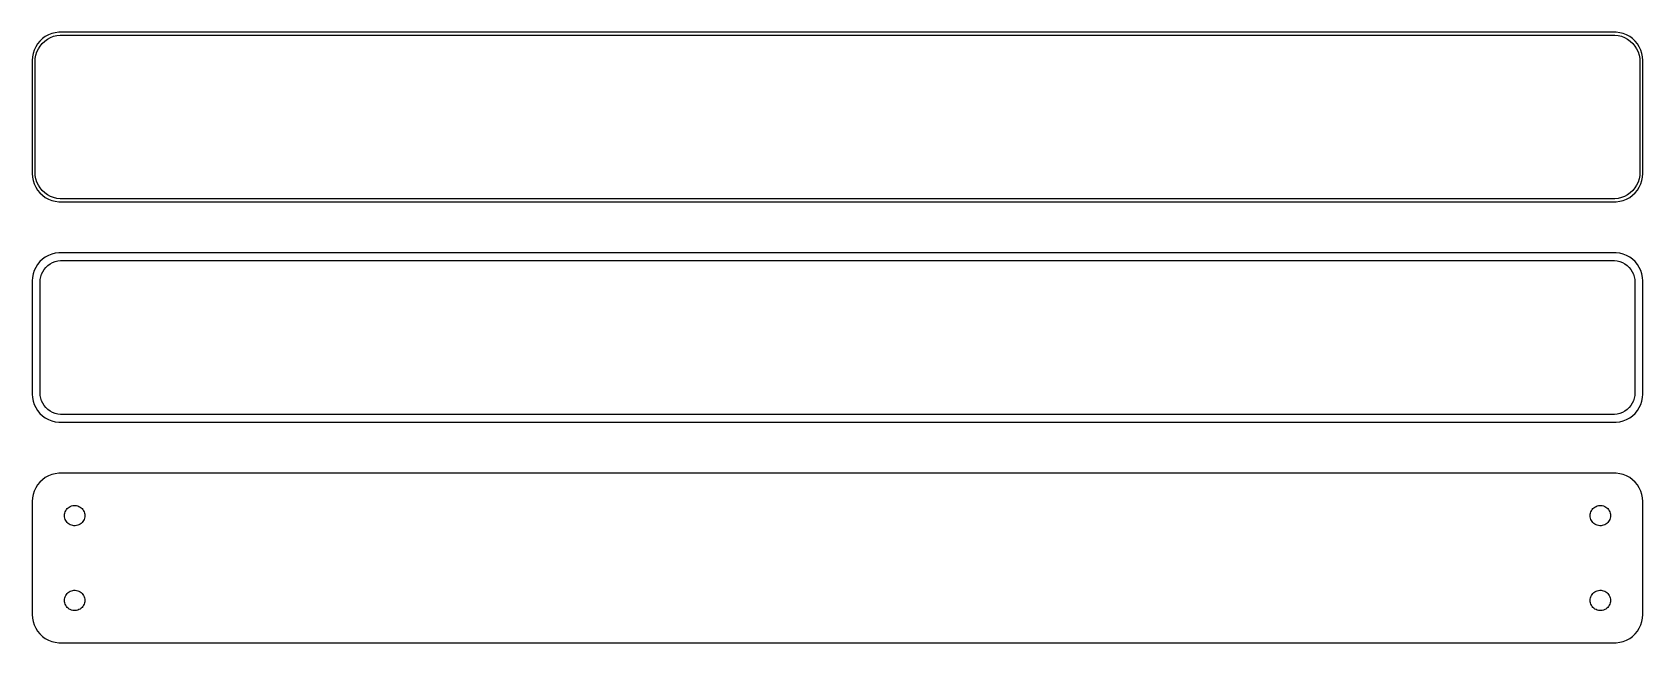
# Model space of a CAD drawing. Header units: metres. Extents: x -142 to 142, y 63 to 171.
import ezdxf

# ---------------------------------------------------------------- set-up
doc = ezdxf.new("R2010")
doc.units = ezdxf.units.M

msp = doc.modelspace()

# ---------------------------------------------------------------- linework, layer by layer
for p, q in [((-141.882, 168.409), (-142.149, 167.841)), ((-141.545, 168.939), (-141.882, 168.409)), ((-141.145, 169.423), (-141.545, 168.939)), ((-141.412, 168.038), (-141.093, 168.542)), ((-140.687, 169.853), (-141.145, 169.423)), ((-141.093, 168.542), (-140.713, 169.002)), ((-140.713, 169.002), (-140.278, 169.41)), ((-140.179, 170.222), (-140.687, 169.853)), ((-140.278, 169.41), (-139.795, 169.761)), ((-139.629, 170.524), (-140.179, 170.222)), ((-139.795, 169.761), (-139.272, 170.048)), ((-139.045, 170.755), (-139.629, 170.524)), ((-139.272, 170.048), (-138.718, 170.268)), ((-138.437, 170.911), (-139.045, 170.755)), ((-138.718, 170.268), (-138.14, 170.416)), ((-137.814, 170.99), (-138.437, 170.911)), ((-138.14, 170.416), (-137.548, 170.491)), ((137.814, 170.99), (-137.814, 170.99)), ((-137.548, 170.491), (137.548, 170.491)), ((137.548, 170.491), (138.14, 170.416)), ((138.437, 170.911), (137.814, 170.99)), ((138.14, 170.416), (138.718, 170.268)), ((139.045, 170.755), (138.437, 170.911)), ((138.718, 170.268), (139.272, 170.048)), ((139.629, 170.524), (139.045, 170.755)), ((139.272, 170.048), (139.795, 169.761)), ((140.179, 170.222), (139.629, 170.524)), ((139.795, 169.761), (140.278, 169.41)), ((140.687, 169.853), (140.179, 170.222)), ((140.278, 169.41), (140.713, 169.002)), ((141.145, 169.423), (140.687, 169.853)), ((140.713, 169.002), (141.093, 168.542)), ((141.093, 168.542), (141.412, 168.038)), ((141.545, 168.939), (141.145, 169.423)), ((141.882, 168.409), (141.545, 168.939)), ((142.149, 167.841), (141.882, 168.409)), ((-142.461, 166.627), (-142.5, 166)), ((-142.5, 166), (-142.5, 146)), ((-142.343, 167.243), (-142.461, 166.627)), ((-142.149, 167.841), (-142.343, 167.243)), ((-142, 165.75), (-141.963, 166.345)), ((-142, 146.25), (-142, 165.75)), ((-141.963, 166.345), (-141.851, 166.931)), ((-141.851, 166.931), (-141.666, 167.499)), ((-141.666, 167.499), (-141.412, 168.038)), ((141.412, 168.038), (141.666, 167.499)), ((141.666, 167.499), (141.851, 166.931)), ((141.851, 166.931), (141.963, 166.345)), ((141.963, 166.345), (142, 165.75)), ((142, 165.75), (142, 146.25)), ((142.343, 167.243), (142.149, 167.841)), ((142.461, 166.627), (142.343, 167.243)), ((142.5, 166), (142.461, 166.627)), ((142.5, 146), (142.5, 166)), ((-142.5, 146), (-142.461, 145.373)), ((-142.461, 145.373), (-142.343, 144.757)), ((-141.963, 145.655), (-142, 146.25)), ((-141.851, 145.069), (-141.963, 145.655)), ((141.963, 145.655), (141.851, 145.069)), ((142, 146.25), (141.963, 145.655)), ((142.343, 144.757), (142.461, 145.373)), ((142.461, 145.373), (142.5, 146)), ((-142.343, 144.757), (-142.149, 144.159)), ((-142.149, 144.159), (-141.882, 143.591)), ((-141.882, 143.591), (-141.545, 143.061)), ((-141.666, 144.501), (-141.851, 145.069)), ((-141.412, 143.962), (-141.666, 144.501)), ((-141.545, 143.061), (-141.145, 142.577)), ((-141.093, 143.458), (-141.412, 143.962)), ((-141.145, 142.577), (-140.687, 142.147)), ((-140.713, 142.998), (-141.093, 143.458)), ((-140.278, 142.59), (-140.713, 142.998)), ((-139.795, 142.239), (-140.278, 142.59)), ((140.278, 142.59), (139.795, 142.239)), ((140.713, 142.998), (140.278, 142.59)), ((140.687, 142.147), (141.145, 142.577)), ((141.093, 143.458), (140.713, 142.998)), ((141.412, 143.962), (141.093, 143.458)), ((141.145, 142.577), (141.545, 143.061)), ((141.666, 144.501), (141.412, 143.962)), ((141.545, 143.061), (141.882, 143.591)), ((141.851, 145.069), (141.666, 144.501)), ((141.882, 143.591), (142.149, 144.159)), ((142.149, 144.159), (142.343, 144.757)), ((-140.687, 142.147), (-140.179, 141.778)), ((-140.179, 141.778), (-139.629, 141.476)), ((-139.272, 141.952), (-139.795, 142.239)), ((-139.629, 141.476), (-139.045, 141.245)), ((-138.718, 141.732), (-139.272, 141.952)), ((-139.045, 141.245), (-138.437, 141.089)), ((-138.14, 141.584), (-138.718, 141.732)), ((-138.437, 141.089), (-137.814, 141.01)), ((-137.548, 141.509), (-138.14, 141.584)), ((-137.814, 141.01), (137.814, 141.01)), ((137.548, 141.509), (-137.548, 141.509)), ((138.14, 141.584), (137.548, 141.509)), ((137.814, 141.01), (138.437, 141.089)), ((138.718, 141.732), (138.14, 141.584)), ((138.437, 141.089), (139.045, 141.245)), ((139.272, 141.952), (138.718, 141.732)), ((139.045, 141.245), (139.629, 141.476)), ((139.795, 142.239), (139.272, 141.952)), ((139.629, 141.476), (140.179, 141.778)), ((140.179, 141.778), (140.687, 142.147)), ((-140.179, 131.222), (-140.687, 130.853)), ((-139.629, 131.524), (-140.179, 131.222)), ((-139.045, 131.755), (-139.629, 131.524)), ((-138.437, 131.911), (-139.045, 131.755)), ((-137.814, 131.99), (-138.437, 131.911)), ((137.814, 131.99), (-137.814, 131.99)), ((138.437, 131.911), (137.814, 131.99)), ((139.045, 131.755), (138.437, 131.911)), ((139.629, 131.524), (139.045, 131.755)), ((140.179, 131.222), (139.629, 131.524)), ((140.687, 130.853), (140.179, 131.222)), ((-142.149, 128.841), (-142.343, 128.243)), ((-141.882, 129.409), (-142.149, 128.841)), ((-141.545, 129.939), (-141.882, 129.409)), ((-141.145, 130.423), (-141.545, 129.939)), ((-140.687, 130.853), (-141.145, 130.423)), ((-140.848, 128.174), (-140.641, 128.614)), ((-140.641, 128.614), (-140.38, 129.024)), ((-140.38, 129.024), (-140.071, 129.399)), ((-140.071, 129.399), (-139.716, 129.731)), ((-139.716, 129.731), (-139.323, 130.017)), ((-139.323, 130.017), (-138.898, 130.251)), ((-138.898, 130.251), (-138.446, 130.43)), ((-138.446, 130.43), (-137.975, 130.551)), ((-137.975, 130.551), (-137.493, 130.612)), ((-137.493, 130.612), (137.493, 130.612)), ((137.493, 130.612), (137.975, 130.551)), ((137.975, 130.551), (138.446, 130.43)), ((138.446, 130.43), (138.898, 130.251)), ((138.898, 130.251), (139.323, 130.017)), ((139.323, 130.017), (139.716, 129.731)), ((139.716, 129.731), (140.071, 129.399)), ((140.071, 129.399), (140.38, 129.024)), ((140.38, 129.024), (140.641, 128.614)), ((140.641, 128.614), (140.848, 128.174)), ((141.145, 130.423), (140.687, 130.853)), ((141.545, 129.939), (141.145, 130.423)), ((141.882, 129.409), (141.545, 129.939)), ((142.149, 128.841), (141.882, 129.409)), ((142.343, 128.243), (142.149, 128.841)), ((-142.461, 127.627), (-142.5, 127)), ((-142.5, 127), (-142.5, 107)), ((-142.343, 128.243), (-142.461, 127.627)), ((-141.119, 126.75), (-141.089, 127.235)), ((-141.119, 107.25), (-141.119, 126.75)), ((-141.089, 127.235), (-140.998, 127.712)), ((-140.998, 127.712), (-140.848, 128.174)), ((140.848, 128.174), (140.998, 127.712)), ((140.998, 127.712), (141.089, 127.235)), ((141.089, 127.235), (141.119, 126.75)), ((141.119, 126.75), (141.119, 107.25)), ((142.461, 127.627), (142.343, 128.243)), ((142.5, 127), (142.461, 127.627)), ((142.5, 107), (142.5, 127)), ((-142.5, 107), (-142.461, 106.373)), ((-142.461, 106.373), (-142.343, 105.757)), ((-142.343, 105.757), (-142.149, 105.159)), ((-141.089, 106.765), (-141.119, 107.25)), ((-140.998, 106.288), (-141.089, 106.765)), ((-140.848, 105.826), (-140.998, 106.288)), ((-140.641, 105.386), (-140.848, 105.826)), ((140.848, 105.826), (140.641, 105.386)), ((140.998, 106.288), (140.848, 105.826)), ((141.089, 106.765), (140.998, 106.288)), ((141.119, 107.25), (141.089, 106.765)), ((142.149, 105.159), (142.343, 105.757)), ((142.343, 105.757), (142.461, 106.373)), ((142.461, 106.373), (142.5, 107)), ((-142.149, 105.159), (-141.882, 104.591)), ((-141.882, 104.591), (-141.545, 104.061)), ((-141.545, 104.061), (-141.145, 103.577)), ((-141.145, 103.577), (-140.687, 103.147)), ((-140.687, 103.147), (-140.179, 102.778)), ((-140.38, 104.976), (-140.641, 105.386)), ((-140.071, 104.601), (-140.38, 104.976)), ((-140.179, 102.778), (-139.629, 102.476)), ((-139.716, 104.269), (-140.071, 104.601)), ((-139.323, 103.983), (-139.716, 104.269)), ((-138.898, 103.749), (-139.323, 103.983)), ((-138.446, 103.57), (-138.898, 103.749)), ((-137.975, 103.449), (-138.446, 103.57)), ((-137.493, 103.388), (-137.975, 103.449)), ((137.493, 103.388), (-137.493, 103.388)), ((137.975, 103.449), (137.493, 103.388)), ((138.446, 103.57), (137.975, 103.449)), ((138.898, 103.749), (138.446, 103.57)), ((139.323, 103.983), (138.898, 103.749)), ((139.716, 104.269), (139.323, 103.983)), ((139.629, 102.476), (140.179, 102.778)), ((140.071, 104.601), (139.716, 104.269)), ((140.38, 104.976), (140.071, 104.601)), ((140.179, 102.778), (140.687, 103.147)), ((140.641, 105.386), (140.38, 104.976)), ((140.687, 103.147), (141.145, 103.577)), ((141.145, 103.577), (141.545, 104.061)), ((141.545, 104.061), (141.882, 104.591)), ((141.882, 104.591), (142.149, 105.159)), ((-139.629, 102.476), (-139.045, 102.245)), ((-139.045, 102.245), (-138.437, 102.089)), ((-138.437, 102.089), (-137.814, 102.01)), ((-137.814, 102.01), (137.814, 102.01)), ((137.814, 102.01), (138.437, 102.089)), ((138.437, 102.089), (139.045, 102.245)), ((139.045, 102.245), (139.629, 102.476)), ((-141.145, 91.4227), (-141.545, 90.9389)), ((-140.687, 91.8526), (-141.145, 91.4227)), ((-140.179, 92.2216), (-140.687, 91.8526)), ((-139.629, 92.5241), (-140.179, 92.2216)), ((-139.045, 92.7553), (-139.629, 92.5241)), ((-138.437, 92.9114), (-139.045, 92.7553)), ((-137.814, 92.9901), (-138.437, 92.9114)), ((137.814, 92.9901), (-137.814, 92.9901)), ((138.437, 92.9114), (137.814, 92.9901)), ((139.045, 92.7553), (138.437, 92.9114)), ((139.629, 92.5241), (139.045, 92.7553)), ((140.179, 92.2216), (139.629, 92.5241)), ((140.687, 91.8526), (140.179, 92.2216)), ((141.145, 91.4227), (140.687, 91.8526)), ((141.545, 90.9389), (141.145, 91.4227)), ((-142.461, 88.6267), (-142.5, 88)), ((-142.343, 89.2434), (-142.461, 88.6267)), ((-142.149, 89.8406), (-142.343, 89.2434)), ((-141.882, 90.4088), (-142.149, 89.8406)), ((-141.545, 90.9389), (-141.882, 90.4088)), ((141.882, 90.4088), (141.545, 90.9389)), ((142.149, 89.8406), (141.882, 90.4088)), ((142.343, 89.2434), (142.149, 89.8406)), ((142.461, 88.6267), (142.343, 89.2434)), ((142.5, 88), (142.461, 88.6267)), ((-142.5, 88), (-142.5, 68)), ((-136.8, 85.5), (-136.786, 85.7256)), ((-136.786, 85.2744), (-136.8, 85.5)), ((-136.786, 85.7256), (-136.743, 85.9476)), ((-136.743, 85.9476), (-136.674, 86.1626)), ((-136.674, 86.1626), (-136.577, 86.3671)), ((-136.577, 86.3671), (-136.456, 86.558)), ((-136.456, 86.558), (-136.312, 86.7322)), ((-136.312, 86.7322), (-136.147, 86.8869)), ((-136.147, 86.8869), (-135.964, 87.0198)), ((-135.964, 87.0198), (-135.766, 87.1287)), ((-135.766, 87.1287), (-135.556, 87.2119)), ((-135.556, 87.2119), (-135.337, 87.2681)), ((-135.337, 87.2681), (-135.113, 87.2964)), ((-135.113, 87.2964), (-134.887, 87.2964)), ((-134.887, 87.2964), (-134.663, 87.2681)), ((-134.663, 87.2681), (-134.444, 87.2119)), ((-134.444, 87.2119), (-134.234, 87.1287)), ((-134.234, 87.1287), (-134.036, 87.0198)), ((-134.036, 87.0198), (-133.853, 86.8869)), ((-133.853, 86.8869), (-133.688, 86.7322)), ((-133.688, 86.7322), (-133.544, 86.558)), ((-133.544, 86.558), (-133.423, 86.3671)), ((-133.423, 86.3671), (-133.326, 86.1626)), ((-133.326, 86.1626), (-133.257, 85.9476)), ((-133.257, 85.9476), (-133.214, 85.7256)), ((-133.214, 85.7256), (-133.2, 85.5)), ((-133.2, 85.5), (-133.214, 85.2744)), ((133.2, 85.5), (133.214, 85.7256)), ((133.214, 85.2744), (133.2, 85.5)), ((133.214, 85.7256), (133.257, 85.9476)), ((133.257, 85.9476), (133.326, 86.1626)), ((133.326, 86.1626), (133.423, 86.3671)), ((133.423, 86.3671), (133.544, 86.558)), ((133.544, 86.558), (133.688, 86.7322)), ((133.688, 86.7322), (133.853, 86.8869)), ((133.853, 86.8869), (134.036, 87.0198)), ((134.036, 87.0198), (134.234, 87.1287)), ((134.234, 87.1287), (134.444, 87.2119)), ((134.444, 87.2119), (134.663, 87.2681)), ((134.663, 87.2681), (134.887, 87.2964)), ((134.887, 87.2964), (135.113, 87.2964)), ((135.113, 87.2964), (135.337, 87.2681)), ((135.337, 87.2681), (135.556, 87.2119)), ((135.556, 87.2119), (135.766, 87.1287)), ((135.766, 87.1287), (135.964, 87.0198)), ((135.964, 87.0198), (136.147, 86.8869)), ((136.147, 86.8869), (136.312, 86.7322)), ((136.312, 86.7322), (136.456, 86.558)), ((136.456, 86.558), (136.577, 86.3671)), ((136.577, 86.3671), (136.674, 86.1626)), ((136.674, 86.1626), (136.743, 85.9476)), ((136.743, 85.9476), (136.786, 85.7256)), ((136.786, 85.7256), (136.8, 85.5)), ((136.8, 85.5), (136.786, 85.2744)), ((142.5, 68), (142.5, 88)), ((-136.743, 85.0524), (-136.786, 85.2744)), ((-136.674, 84.8374), (-136.743, 85.0524)), ((-136.577, 84.6328), (-136.674, 84.8374)), ((-136.456, 84.442), (-136.577, 84.6328)), ((-136.312, 84.2678), (-136.456, 84.442)), ((-136.147, 84.1131), (-136.312, 84.2678)), ((-135.964, 83.9802), (-136.147, 84.1131)), ((-135.766, 83.8713), (-135.964, 83.9802)), ((-135.556, 83.7881), (-135.766, 83.8713)), ((-135.337, 83.7319), (-135.556, 83.7881)), ((-135.113, 83.7036), (-135.337, 83.7319)), ((-134.887, 83.7036), (-135.113, 83.7036)), ((-134.663, 83.7319), (-134.887, 83.7036)), ((-134.444, 83.7881), (-134.663, 83.7319)), ((-134.234, 83.8713), (-134.444, 83.7881)), ((-134.036, 83.9802), (-134.234, 83.8713)), ((-133.853, 84.1131), (-134.036, 83.9802)), ((-133.688, 84.2678), (-133.853, 84.1131)), ((-133.544, 84.442), (-133.688, 84.2678)), ((-133.423, 84.6328), (-133.544, 84.442)), ((-133.326, 84.8374), (-133.423, 84.6328)), ((-133.257, 85.0524), (-133.326, 84.8374)), ((-133.214, 85.2744), (-133.257, 85.0524)), ((133.257, 85.0524), (133.214, 85.2744)), ((133.326, 84.8374), (133.257, 85.0524)), ((133.423, 84.6328), (133.326, 84.8374)), ((133.544, 84.442), (133.423, 84.6328)), ((133.688, 84.2678), (133.544, 84.442)), ((133.853, 84.1131), (133.688, 84.2678)), ((134.036, 83.9802), (133.853, 84.1131)), ((134.234, 83.8713), (134.036, 83.9802)), ((134.444, 83.7881), (134.234, 83.8713)), ((134.663, 83.7319), (134.444, 83.7881)), ((134.887, 83.7036), (134.663, 83.7319)), ((135.113, 83.7036), (134.887, 83.7036)), ((135.337, 83.7319), (135.113, 83.7036)), ((135.556, 83.7881), (135.337, 83.7319)), ((135.766, 83.8713), (135.556, 83.7881)), ((135.964, 83.9802), (135.766, 83.8713)), ((136.147, 84.1131), (135.964, 83.9802)), ((136.312, 84.2678), (136.147, 84.1131)), ((136.456, 84.442), (136.312, 84.2678)), ((136.577, 84.6328), (136.456, 84.442)), ((136.674, 84.8374), (136.577, 84.6328)), ((136.743, 85.0524), (136.674, 84.8374)), ((136.786, 85.2744), (136.743, 85.0524)), ((-136.674, 71.1626), (-136.577, 71.3672)), ((-136.577, 71.3672), (-136.456, 71.558)), ((-136.456, 71.558), (-136.312, 71.7322)), ((-136.312, 71.7322), (-136.147, 71.8869)), ((-136.147, 71.8869), (-135.964, 72.0198)), ((-135.964, 72.0198), (-135.766, 72.1287)), ((-135.766, 72.1287), (-135.556, 72.2119)), ((-135.556, 72.2119), (-135.337, 72.2681)), ((-135.337, 72.2681), (-135.113, 72.2964)), ((-135.113, 72.2964), (-134.887, 72.2964)), ((-134.887, 72.2964), (-134.663, 72.2681)), ((-134.663, 72.2681), (-134.444, 72.2119)), ((-134.444, 72.2119), (-134.234, 72.1287)), ((-134.234, 72.1287), (-134.036, 72.0198)), ((-134.036, 72.0198), (-133.853, 71.8869)), ((-133.853, 71.8869), (-133.688, 71.7322)), ((-133.688, 71.7322), (-133.544, 71.558)), ((-133.544, 71.558), (-133.423, 71.3672)), ((-133.423, 71.3672), (-133.326, 71.1626)), ((133.326, 71.1626), (133.423, 71.3672)), ((133.423, 71.3672), (133.544, 71.558)), ((133.544, 71.558), (133.688, 71.7322)), ((133.688, 71.7322), (133.853, 71.8869)), ((133.853, 71.8869), (134.036, 72.0198)), ((134.036, 72.0198), (134.234, 72.1287)), ((134.234, 72.1287), (134.444, 72.2119)), ((134.444, 72.2119), (134.663, 72.2681)), ((134.663, 72.2681), (134.887, 72.2964)), ((134.887, 72.2964), (135.113, 72.2964)), ((135.113, 72.2964), (135.337, 72.2681)), ((135.337, 72.2681), (135.556, 72.2119)), ((135.556, 72.2119), (135.766, 72.1287)), ((135.766, 72.1287), (135.964, 72.0198)), ((135.964, 72.0198), (136.147, 71.8869)), ((136.147, 71.8869), (136.312, 71.7322)), ((136.312, 71.7322), (136.456, 71.558)), ((136.456, 71.558), (136.577, 71.3672)), ((136.577, 71.3672), (136.674, 71.1626)), ((-136.8, 70.5), (-136.786, 70.7256)), ((-136.786, 70.2744), (-136.8, 70.5)), ((-136.786, 70.7256), (-136.743, 70.9476)), ((-136.743, 70.0524), (-136.786, 70.2744)), ((-136.743, 70.9476), (-136.674, 71.1626)), ((-136.674, 69.8374), (-136.743, 70.0524)), ((-136.577, 69.6329), (-136.674, 69.8374)), ((-136.456, 69.442), (-136.577, 69.6329)), ((-136.312, 69.2678), (-136.456, 69.442)), ((-136.147, 69.1131), (-136.312, 69.2678)), ((-135.964, 68.9802), (-136.147, 69.1131)), ((-135.766, 68.8713), (-135.964, 68.9802)), ((-135.556, 68.7881), (-135.766, 68.8713)), ((-135.337, 68.7319), (-135.556, 68.7881)), ((-135.113, 68.7036), (-135.337, 68.7319)), ((-134.887, 68.7036), (-135.113, 68.7036)), ((-134.663, 68.7319), (-134.887, 68.7036)), ((-134.444, 68.7881), (-134.663, 68.7319)), ((-134.234, 68.8713), (-134.444, 68.7881)), ((-134.036, 68.9802), (-134.234, 68.8713)), ((-133.853, 69.1131), (-134.036, 68.9802)), ((-133.688, 69.2678), (-133.853, 69.1131)), ((-133.544, 69.442), (-133.688, 69.2678)), ((-133.423, 69.6329), (-133.544, 69.442)), ((-133.326, 69.8374), (-133.423, 69.6329)), ((-133.326, 71.1626), (-133.257, 70.9476)), ((-133.257, 70.0524), (-133.326, 69.8374)), ((-133.257, 70.9476), (-133.214, 70.7256)), ((-133.214, 70.2744), (-133.257, 70.0524)), ((-133.214, 70.7256), (-133.2, 70.5)), ((-133.2, 70.5), (-133.214, 70.2744)), ((133.2, 70.5), (133.214, 70.7256)), ((133.214, 70.2744), (133.2, 70.5)), ((133.214, 70.7256), (133.257, 70.9476)), ((133.257, 70.0524), (133.214, 70.2744)), ((133.257, 70.9476), (133.326, 71.1626)), ((133.326, 69.8374), (133.257, 70.0524)), ((133.423, 69.6329), (133.326, 69.8374)), ((133.544, 69.442), (133.423, 69.6329)), ((133.688, 69.2678), (133.544, 69.442)), ((133.853, 69.1131), (133.688, 69.2678)), ((134.036, 68.9802), (133.853, 69.1131)), ((134.234, 68.8713), (134.036, 68.9802)), ((134.444, 68.7881), (134.234, 68.8713)), ((134.663, 68.7319), (134.444, 68.7881)), ((134.887, 68.7036), (134.663, 68.7319)), ((135.113, 68.7036), (134.887, 68.7036)), ((135.337, 68.7319), (135.113, 68.7036)), ((135.556, 68.7881), (135.337, 68.7319)), ((135.766, 68.8713), (135.556, 68.7881)), ((135.964, 68.9802), (135.766, 68.8713)), ((136.147, 69.1131), (135.964, 68.9802)), ((136.312, 69.2678), (136.147, 69.1131)), ((136.456, 69.442), (136.312, 69.2678)), ((136.577, 69.6329), (136.456, 69.442)), ((136.674, 69.8374), (136.577, 69.6329)), ((136.674, 71.1626), (136.743, 70.9476)), ((136.743, 70.0524), (136.674, 69.8374)), ((136.743, 70.9476), (136.786, 70.7256)), ((136.786, 70.2744), (136.743, 70.0524)), ((136.786, 70.7256), (136.8, 70.5)), ((136.8, 70.5), (136.786, 70.2744)), ((-142.5, 68), (-142.461, 67.3733)), ((-142.461, 67.3733), (-142.343, 66.7566)), ((-142.343, 66.7566), (-142.149, 66.1594)), ((-142.149, 66.1594), (-141.882, 65.5912)), ((-141.882, 65.5912), (-141.545, 65.0611)), ((141.545, 65.0611), (141.882, 65.5912)), ((141.882, 65.5912), (142.149, 66.1594)), ((142.149, 66.1594), (142.343, 66.7566)), ((142.343, 66.7566), (142.461, 67.3733)), ((142.461, 67.3733), (142.5, 68)), ((-141.545, 65.0611), (-141.145, 64.5773)), ((-141.145, 64.5773), (-140.687, 64.1474)), ((-140.687, 64.1474), (-140.179, 63.7784)), ((-140.179, 63.7784), (-139.629, 63.4759)), ((-139.629, 63.4759), (-139.045, 63.2447)), ((-139.045, 63.2447), (-138.437, 63.0886)), ((-138.437, 63.0886), (-137.814, 63.0099)), ((-137.814, 63.0099), (137.814, 63.0099)), ((137.814, 63.0099), (138.437, 63.0886)), ((138.437, 63.0886), (139.045, 63.2447)), ((139.045, 63.2447), (139.629, 63.4759)), ((139.629, 63.4759), (140.179, 63.7784)), ((140.179, 63.7784), (140.687, 64.1474)), ((140.687, 64.1474), (141.145, 64.5773)), ((141.145, 64.5773), (141.545, 65.0611))]:
    msp.add_line(p, q)

doc.saveas('drawing.dxf')
